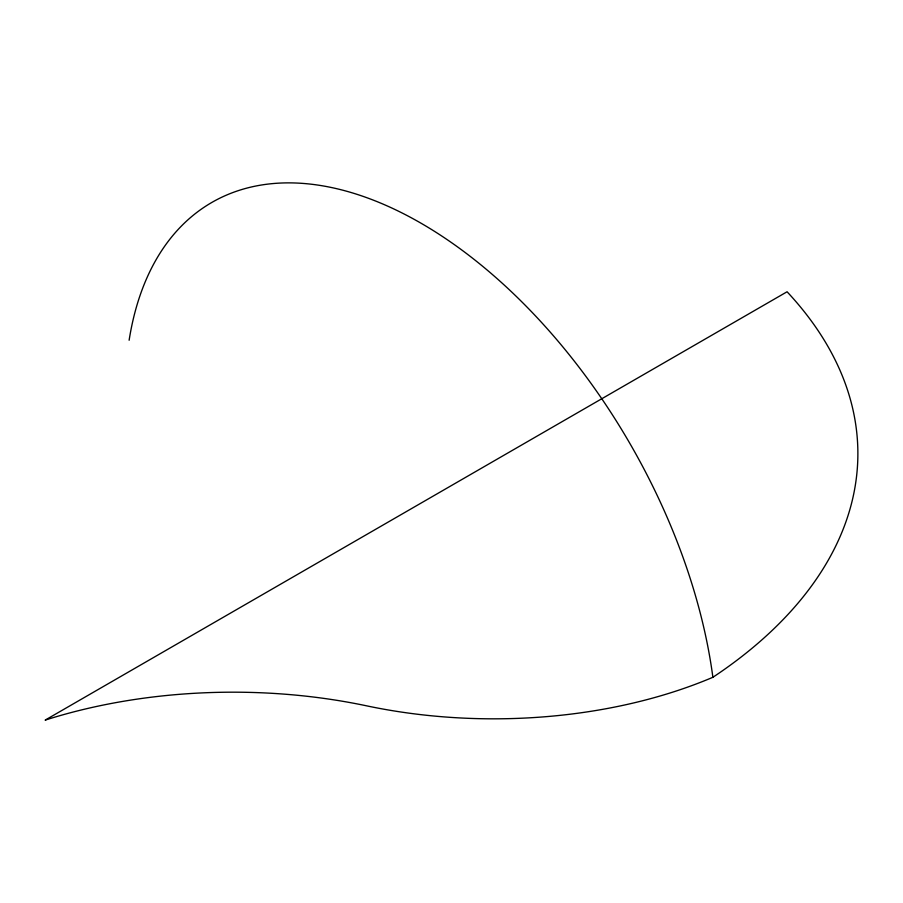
<?xml version="1.0" encoding="UTF-8"?>
<svg xmlns="http://www.w3.org/2000/svg" width="903" height="903" viewBox="0 0 903 903"><rect width="100%" height="100%" fill="white"/><g stroke="black" fill="none" stroke-linecap="round" stroke-linejoin="round"><path stroke-width="1.35" d="M712.885 677.284A590.201 340.747 0 0 0 787.077 291.771L45.15 720.12A389.091 224.644 0 0 1 366.652 705.841A369.937 213.582 0 0 0 712.885 677.284A418.461 241.598 60 0 0 421.001 223.199A418.461 241.598 60 0 0 129.129 340.25"/></g></svg>
